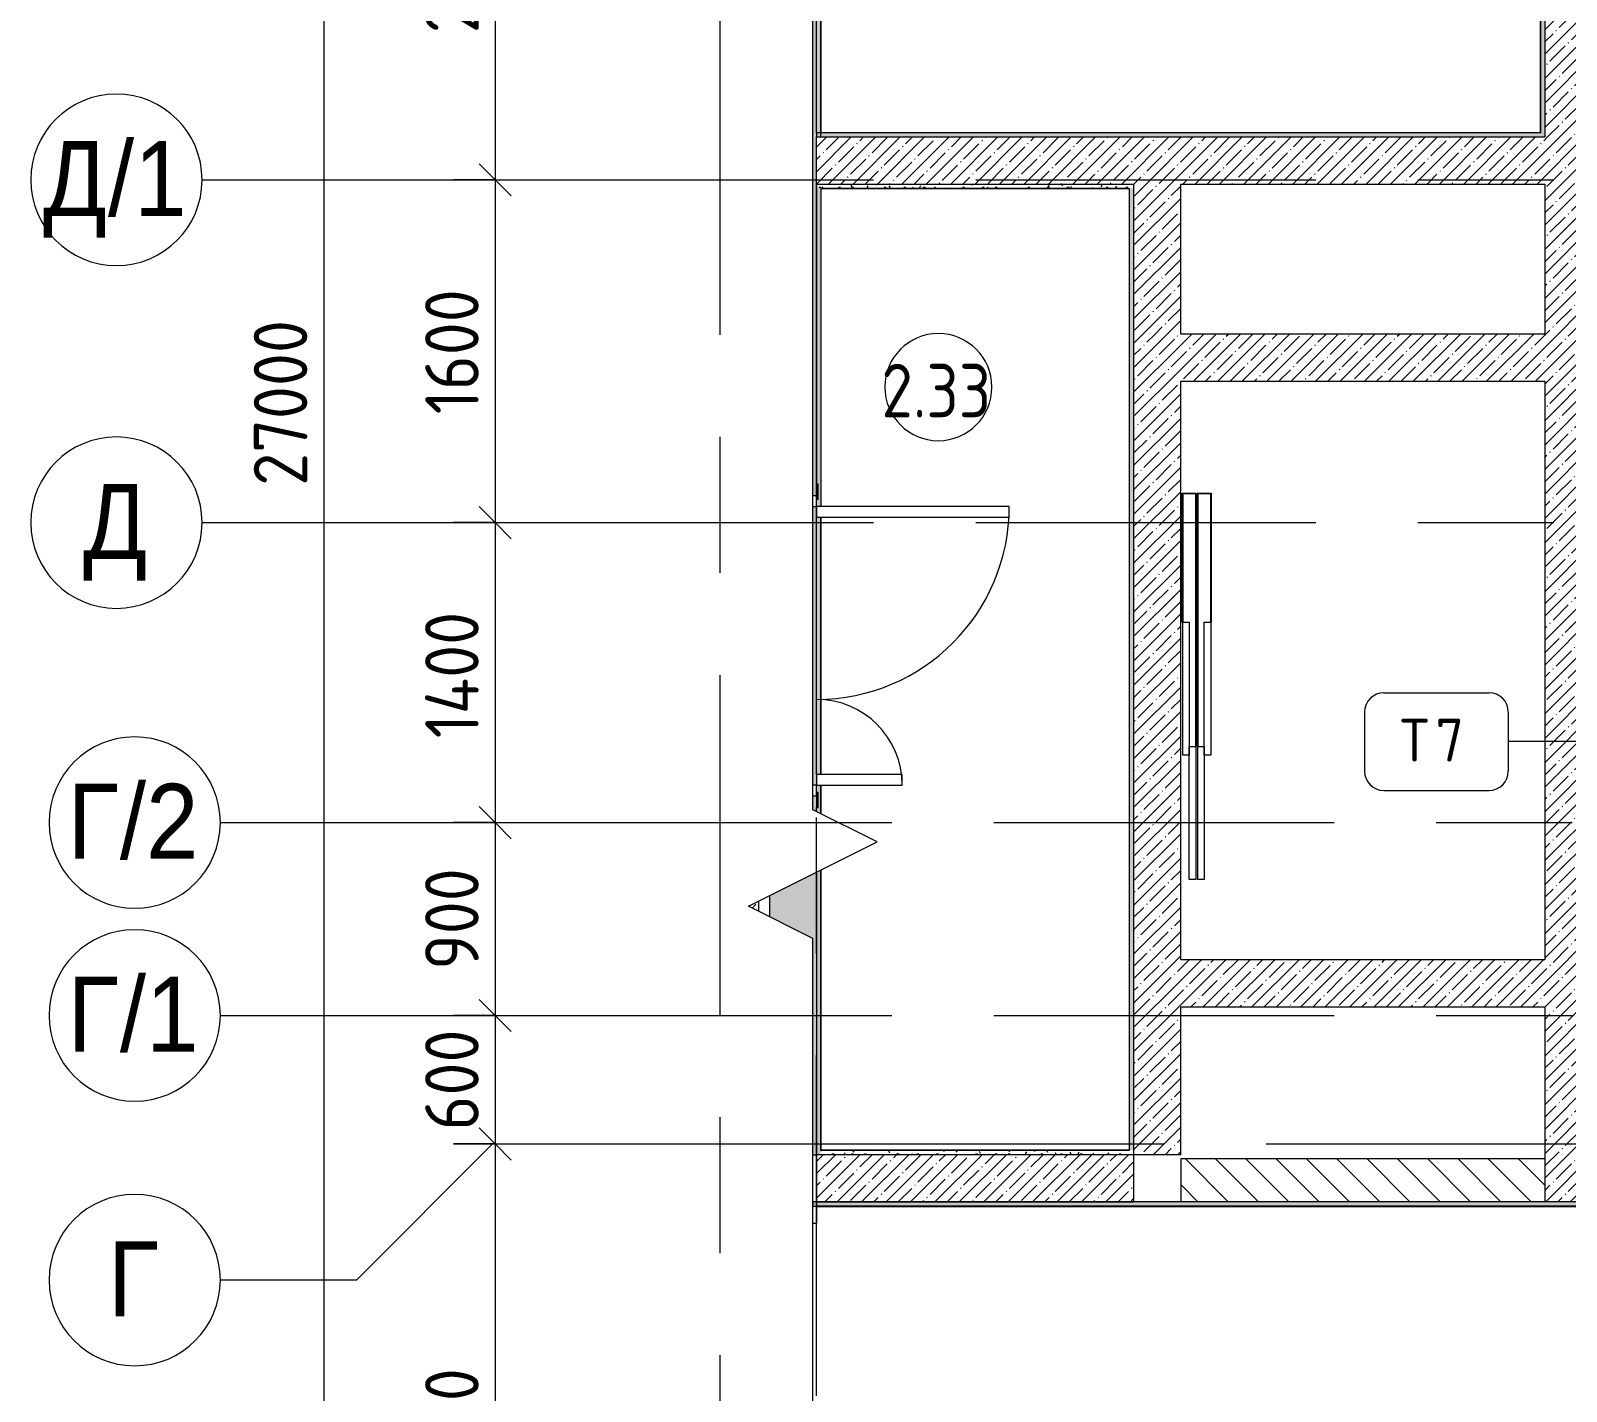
# Model space of a CAD drawing. Header units: millimetres. Extents: x 35092 to 251863, y -8553 to 29549.
# Drawn here: x 35092 to 42260, y 9346 to 15696 of the extents above; entities that cross this region are included whole.
import ezdxf

# ---------------------------------------------------------------- set-up
doc = ezdxf.new("R2010")
doc.units = ezdxf.units.MM
doc.linetypes.add('Осевая', pattern=[3175, 635, -476.25, 1587.5, -476.25])
for name, color, linetype, lineweight in [('A-ANNO-DIMS', 7, 'Continuous', 9), ('A-ANNO-DIMS-100', 7, 'Continuous', 9), ('A-AREA-IDEN', 7, 'Continuous', 9), ('A-DETL-GENF', 7, 'Continuous', 9), ('A-WALL', 7, 'Continuous', 9), ('I-FURN-IDEN', 7, 'Continuous', 9), ('I-WALL', 7, 'Continuous', 9), ('S-COLS', 7, 'Continuous', 9), ('Оси', 7, 'Continuous', 9), ('Оси-1', 7, 'Continuous', 20), ('Оси-2', 7, 'Осевая', 9)]:
    doc.layers.add(name, color=color, linetype=linetype, lineweight=lineweight)
for name, color, linetype, lineweight, true_color in [('A-DOOR-1', 7, 'Continuous', 9, 0xc0c0c0), ('A-DOOR-FRAM-1', 7, 'Continuous', 9, 0xc0c0c0), ('A-WALL-1', 9, 'Continuous', 9, 0x808080), ('A-WALL-FNSH-1', 9, 'Continuous', 9, 0x808080)]:
    doc.layers.add(name, color=color, linetype=linetype, lineweight=lineweight, true_color=true_color)
doc.styles.add('Arial', font='arial.ttf', dxfattribs={"width": 0.9, "height": 350})
doc.styles.add('GOST Common', font='GOST_Common.ttf', dxfattribs={"height": 200})
doc.styles.add('GOST Common_1', font='GOST_Common.ttf', dxfattribs={"width": 0.9, "height": 250})
doc.styles.add('ISOCPEUR', font='isocpeur.ttf', dxfattribs={"width": 0.9, "height": 250})
doc.dimstyles.new('ISO-2_5_0_9К_БОЛЬШОЙ', dxfattribs={"dimscale": 304.8, "dimtxt": 248.995294, "dimasz": 0.492126, "dimexe": 0.393701, "dimexo": 0.984252, "dimgap": 0, "dimtad": 1, "dimdec": 0, "dimrnd": 10, "dimzin": 0, "dimdsep": 46, "dimtxsty": 'ISOCPEUR', "dimblk1": 'OBLIQUE', "dimblk2": 'OBLIQUE', "dimsah": 1, "dimcen": 0.09, "dimdle": 0.393701, "dimazin": 0, "dimtfac": 1, "dimtdec": 4, "dimtix": 1, "dimtmove": 0, "dimatfit": 3, "dimfxl": 1, "dimtvp": 1, "dimtolj": 1, "dimtzin": 0, "dimarcsym": 2})
doc.dimstyles.new('ISO-2_5_0_9К_БОЛЬШОЙ_1', dxfattribs={"dimscale": 304.8, "dimtxt": 248.995294, "dimasz": 0.492126, "dimexe": 0.393701, "dimexo": 0.984252, "dimgap": 0, "dimtad": 1, "dimdec": 0, "dimrnd": 10, "dimzin": 0, "dimdsep": 46, "dimtxsty": 'ISOCPEUR', "dimblk1": 'OBLIQUE', "dimblk2": 'OBLIQUE', "dimsah": 1, "dimcen": 0.09, "dimdle": 0.393701, "dimazin": 0, "dimtfac": 1, "dimtdec": 4, "dimtix": 1, "dimtmove": 2, "dimatfit": 3, "dimfxl": 1, "dimtvp": 1, "dimtolj": 1, "dimtzin": 0, "dimarcsym": 2})
pattern_1 = [(45, (0, 0), (-57.02463, 57.02463), []), (45, (57.025, 0), (-57.02463, 57.02463), [100.806, -20.161, 3.353, -16.808])]
pattern_2 = [(0, (0, 0), (121.92, 30.48), [10.058, -81.382, 10.058, -81.382, -487.68]), (0, (0, 0), (121.92, 30.48), [-182.88, 10.058, -172.822, 10.058, -81.382, -213.36]), (0, (0, 0), (121.92, 30.48), [-457.2, 10.058, -50.902, 10.058, -142.342]), (120, (45.72, 15.24), (-87.356454, 90.345817), [10.058, -81.382, 10.058, -81.382, -487.68]), (120, (45.72, 15.24), (-87.356454, 90.345817), [-182.88, 10.058, -172.822, 10.058, -81.382, -213.36]), (120, (45.72, 15.24), (-87.356454, 90.345817), [-457.2, 10.058, -50.902, 10.058, -142.342]), (240, (60.96, 76.2), (-34.563546, -120.825817), [10.058, -81.382, 10.058, -81.382, -487.68]), (240, (60.96, 76.2), (-34.563546, -120.825817), [-182.88, 10.058, -172.822, 10.058, -81.382, -213.36]), (240, (60.96, 76.2), (-34.563546, -120.825817), [-457.2, 10.058, -50.902, 10.058, -142.342])]

# ---------------------------------------------------------------- blocks, each defined once
blk = doc.blocks.new('110_Дверь_СКБ_2Ст - Д-2 1450x2100h_Лестничная клетка EIS60-31576737-План расстановки мебели и оборудования 2 этажа в осях 12-23')
at = {"layer": 'A-DOOR-1'}
for p, q in [((-637.5, 1010), (-637.5, 110)), ((-587.5, 1010), (-637.5, 1010)), ((-587.5, 110), (-587.5, 1010)), ((662.5, 510), (612.5, 510)), ((612.5, 510), (612.5, 110)), ((662.5, 110), (662.5, 510)), ((-637.5, 110), (-587.5, 110)), ((612.5, 110), (662.5, 110))]:
    blk.add_line(p, q, dxfattribs=at)
for centre, radius, start, end in [((-637.5, 110), 900, 0, 90), ((662.5, 110), 400, 90, 180)]:
    blk.add_arc(centre, radius, start, end, dxfattribs=at)
at = {"layer": 'A-DOOR-FRAM-1'}
for p, q in [((-672.5, 118), (-742.5, 118)), ((-742.5, 118), (-742.5, 110)), ((-742.5, 110), (-672.5, 110)), ((-637.5, 110), (-687.5, 110)), ((-687.5, 110), (-687.5, 92.7)), ((-672.5, 110), (-672.5, 118)), ((-637.5, 92.7), (-637.5, 110)), ((662.5, 110), (662.5, 92.7)), ((712.5, 110), (662.5, 110)), ((767.5, 118), (697.5, 118)), ((697.5, 118), (697.5, 110)), ((697.5, 110), (767.5, 110)), ((712.5, 92.7), (712.5, 110)), ((767.5, 110), (767.5, 118))]:
    blk.add_line(p, q, dxfattribs=at)
blk = doc.blocks.new('DOR_Дверь лифта - 1350х2050h-19118285-План расстановки мебели и оборудования 2 этажа в осях 12-23')
at = {"layer": 'A-DOOR-1'}
for p, q in [((-20, -150), (-20, -120)), ((-20, -120), (600, -120)), ((600, -120), (600, -150)), ((-600, -180), (-600, -150)), ((-600, -150), (20, -150)), ((20, -180), (-600, -180)), ((-600, -220), (-600, -190)), ((-600, -190), (20, -190)), ((600, -150), (-20, -150)), ((20, -150), (20, -180)), ((20, -190), (20, -220)), ((20, -220), (-600, -220)), ((-20, -250), (-20, -220)), ((-20, -220), (600, -220)), ((600, -250), (-20, -250)), ((600, -220), (600, -250))]:
    blk.add_line(p, q, dxfattribs=at)
at = {"layer": 'A-DOOR-FRAM-1'}
for p, q in [((600, -120), (600, -117)), ((600, -117), (1203, -117)), ((1200, -120), (600, -120)), ((1200, -180), (1200, -120)), ((1203, -117), (1203, -183)), ((20, -180), (1200, -180)), ((20, -183), (20, -180)), ((1203, -183), (20, -183)), ((20, -187), (1203, -187)), ((20, -190), (20, -187)), ((1200, -190), (20, -190)), ((1200, -250), (1200, -190)), ((1203, -187), (1203, -253)), ((600, -250), (1200, -250)), ((600, -253), (600, -250)), ((1203, -253), (600, -253))]:
    blk.add_line(p, q, dxfattribs=at)
blk = doc.blocks.new('DET_L_Линия разрыва - М100-30654842-План расстановки мебели и оборудования 2 этажа в осях 12-23')
at = {"layer": 'A-DETL-GENF'}
for p, q in [((11889.9, 300), (11739.9, 0)), ((12189.9, -300), (11889.9, 300)), ((11739.9, 0), (0, 0)), ((12339.9, 0), (12189.9, -300)), ((24079.7, 0), (12339.9, 0))]:
    blk.add_line(p, q, dxfattribs=at)
blk = doc.blocks.new('Ось сетки - D8-29747960-План расстановки мебели и оборудования 2 этажа в осях 12-23')
at = {"layer": 'Оси-1'}
for start, end in [(360, 180), (180, 360)]:
    blk.add_arc((0, 0), 4, start, end, dxfattribs=at)
blk = doc.blocks.new('DIMBLOCK5-План расстановки мебели и оборудования 2 этажа в осях 12-23')
at = {"layer": 'A-ANNO-DIMS-100', "lineweight": 20}
for p, q in [((37259.7, 17000), (37184.7, 17075)), ((37259.7, 17000), (37334.7, 16925)), ((37259.7, 15000), (37184.7, 15075)), ((37259.7, 15000), (37334.7, 14925))]:
    blk.add_line(p, q, dxfattribs=at)
at = {"layer": 'A-ANNO-DIMS-100'}
for p, q in [((37065.7, 17000), (37379.7, 17000)), ((37259.7, 17000), (37065.7, 17000)), ((37259.7, 17000), (37259.7, 15000)), ((37065.7, 15000), (37379.7, 15000)), ((37259.7, 15000), (37065.7, 15000))]:
    blk.add_line(p, q, dxfattribs=at)
at = {"layer": 'A-ANNO-DIMS-100', "color": 0, "insert": (36933, 15684), "char_height": 250, "width": 758.478, "attachment_point": 1, "rotation": 90, "line_spacing_factor": 1.149209, "style": 'ISOCPEUR'}
blk.add_mtext('2000', dxfattribs=at)
blk = doc.blocks.new('_Oblique')
at = {"color": 0, "linetype": 'ByBlock', "lineweight": -2}
blk.add_line((-0.5, -0.5), (0.5, 0.5), dxfattribs=at)
blk = doc.blocks.new('DIMBLOCK6-План расстановки мебели и оборудования 2 этажа в осях 12-23')
at = {"layer": 'A-ANNO-DIMS-100', "lineweight": 20}
for p, q in [((37259.7, 15000), (37184.7, 15075)), ((37259.7, 15000), (37334.7, 14925)), ((37259.7, 13400), (37184.7, 13475)), ((37259.7, 13400), (37334.7, 13325))]:
    blk.add_line(p, q, dxfattribs=at)
at = {"layer": 'A-ANNO-DIMS-100'}
for p, q in [((37065.7, 15000), (37379.7, 15000)), ((37259.7, 15000), (37065.7, 15000)), ((37259.7, 15000), (37259.7, 13400)), ((37065.7, 13400), (37379.7, 13400)), ((37259.7, 13400), (37065.7, 13400))]:
    blk.add_line(p, q, dxfattribs=at)
at = {"layer": 'A-ANNO-DIMS-100', "color": 0, "insert": (36933, 13905.5), "char_height": 250, "width": 706.764, "attachment_point": 1, "rotation": 90, "line_spacing_factor": 1.149209, "style": 'ISOCPEUR'}
blk.add_mtext('1600', dxfattribs=at)
blk = doc.blocks.new('DIMBLOCK7-План расстановки мебели и оборудования 2 этажа в осях 12-23')
at = {"layer": 'A-ANNO-DIMS-100', "lineweight": 20}
for p, q in [((37259.7, 13400), (37184.7, 13475)), ((37259.7, 13400), (37334.7, 13325)), ((37259.7, 12000), (37184.7, 12075)), ((37259.7, 12000), (37334.7, 11925))]:
    blk.add_line(p, q, dxfattribs=at)
at = {"layer": 'A-ANNO-DIMS-100'}
for p, q in [((37065.7, 13400), (37379.7, 13400)), ((37259.7, 13400), (37065.7, 13400)), ((37259.7, 13400), (37259.7, 12000)), ((37065.7, 12000), (37379.7, 12000)), ((37259.7, 12000), (37065.7, 12000))]:
    blk.add_line(p, q, dxfattribs=at)
at = {"layer": 'A-ANNO-DIMS-100', "color": 0, "insert": (36933, 12393.5), "char_height": 250, "width": 735.494, "attachment_point": 1, "rotation": 90, "line_spacing_factor": 1.149209, "style": 'ISOCPEUR'}
blk.add_mtext('1400', dxfattribs=at)
blk = doc.blocks.new('DIMBLOCK8-План расстановки мебели и оборудования 2 этажа в осях 12-23')
at = {"layer": 'A-ANNO-DIMS-100', "lineweight": 20}
for p, q in [((37259.7, 12000), (37184.7, 12075)), ((37259.7, 12000), (37334.7, 11925)), ((37259.7, 11100), (37184.7, 11175)), ((37259.7, 11100), (37334.7, 11025))]:
    blk.add_line(p, q, dxfattribs=at)
at = {"layer": 'A-ANNO-DIMS-100'}
for p, q in [((37065.7, 12000), (37379.7, 12000)), ((37259.7, 12000), (37065.7, 12000)), ((37259.7, 12000), (37259.7, 11100)), ((37065.7, 11100), (37379.7, 11100)), ((37259.7, 11100), (37065.7, 11100))]:
    blk.add_line(p, q, dxfattribs=at)
at = {"layer": 'A-ANNO-DIMS-100', "color": 0, "insert": (36933, 11313), "char_height": 250, "width": 568.858, "attachment_point": 1, "rotation": 90, "line_spacing_factor": 1.149209, "style": 'ISOCPEUR'}
blk.add_mtext('900', dxfattribs=at)
blk = doc.blocks.new('DIMBLOCK9-План расстановки мебели и оборудования 2 этажа в осях 12-23')
at = {"layer": 'A-ANNO-DIMS-100', "lineweight": 20}
for p, q in [((37259.7, 11100), (37184.7, 11175)), ((37259.7, 11100), (37334.7, 11025)), ((37259.7, 10500), (37184.7, 10575)), ((37259.7, 10500), (37334.7, 10425))]:
    blk.add_line(p, q, dxfattribs=at)
at = {"layer": 'A-ANNO-DIMS-100'}
for p, q in [((37065.7, 11100), (37379.7, 11100)), ((37259.7, 11100), (37065.7, 11100)), ((37259.7, 11100), (37259.7, 10500)), ((37065.7, 10500), (37379.7, 10500)), ((37259.7, 10500), (37065.7, 10500))]:
    blk.add_line(p, q, dxfattribs=at)
at = {"layer": 'A-ANNO-DIMS-100', "color": 0, "insert": (36933, 10563), "char_height": 250, "width": 568.858, "attachment_point": 1, "rotation": 90, "line_spacing_factor": 1.149209, "style": 'ISOCPEUR'}
blk.add_mtext('600', dxfattribs=at)
blk = doc.blocks.new('DIMBLOCK10-План расстановки мебели и оборудования 2 этажа в осях 12-23')
at = {"layer": 'A-ANNO-DIMS-100', "lineweight": 20}
for p, q in [((37259.7, 10500), (37184.7, 10575)), ((37259.7, 10500), (37334.7, 10425)), ((37259.7, 7800), (37184.7, 7875)), ((37259.7, 7800), (37334.7, 7725))]:
    blk.add_line(p, q, dxfattribs=at)
at = {"layer": 'A-ANNO-DIMS-100'}
for p, q in [((37065.7, 10500), (37379.7, 10500)), ((37259.7, 10500), (37065.7, 10500)), ((37259.7, 10500), (37259.7, 7800)), ((37065.7, 7800), (37379.7, 7800)), ((37259.7, 7800), (37065.7, 7800))]:
    blk.add_line(p, q, dxfattribs=at)
at = {"layer": 'A-ANNO-DIMS-100', "color": 0, "insert": (36933, 8834), "char_height": 250, "width": 758.478, "attachment_point": 1, "rotation": 90, "line_spacing_factor": 1.149209, "style": 'ISOCPEUR'}
blk.add_mtext('2700', dxfattribs=at)
blk = doc.blocks.new('DIMBLOCK13-План расстановки мебели и оборудования 2 этажа в осях 12-23')
at = {"layer": 'A-ANNO-DIMS-100'}
for p, q in [((36459.7, 27120), (36459.7, -120)), ((36265.7, 27000), (36579.7, 27000)), ((36459.7, 27000), (36265.7, 27000)), ((36265.7, 0), (36579.7, 0)), ((36459.7, 0), (36265.7, 0))]:
    blk.add_line(p, q, dxfattribs=at)
at = {"layer": 'A-ANNO-DIMS-100', "lineweight": 20}
for p, q in [((36459.7, 27000), (36384.7, 27075)), ((36459.7, 27000), (36534.7, 26925)), ((36459.7, 0), (36384.7, 75)), ((36459.7, 0), (36534.7, -75))]:
    blk.add_line(p, q, dxfattribs=at)
at = {"layer": 'A-ANNO-DIMS-100', "color": 0, "insert": (36133, 13572), "char_height": 250, "width": 948.097, "attachment_point": 1, "rotation": 90, "line_spacing_factor": 1.149209, "style": 'ISOCPEUR'}
blk.add_mtext('27000', dxfattribs=at)
blk = doc.blocks.new('Марка_Помещения - Номер-25198446-План расстановки мебели и оборудования 2 этажа в осях 12-23')
at = {"layer": 'A-AREA-IDEN'}
for start, end in [(360, 180), (180, 360)]:
    blk.add_arc((0, 0), 2.5, start, end, dxfattribs=at)
blk = doc.blocks.new('Марка_Мебель - В прямоуг_Balcon_Марка-25523697-План расстановки мебели и оборудования 2 этажа в осях 12-23')
at = {"layer": 'I-FURN-IDEN'}
for p, q in [((-2.455, 2.278), (2.455, 2.278)), ((-3.355, 1.378), (-3.355, -1.384)), ((3.355, 1.378), (3.355, -1.378)), ((-2.461, -2.278), (2.455, -2.278))]:
    blk.add_line(p, q, dxfattribs=at)
for centre, radius, start, end in [((-2.455, 1.378), 0.9, 90, 180), ((2.455, 1.378), 0.9, 0, 90), ((-2.461, -1.384), 0.893, 180, 270), ((2.455, -1.378), 0.9, 270, 0)]:
    blk.add_arc(centre, radius, start, end, dxfattribs=at)

msp = doc.modelspace()

# ---------------------------------------------------------------- hatches: boundary and pattern name
at = {"layer": 'I-WALL'}
h = msp.add_hatch(dxfattribs=at)
h.set_pattern_fill('FP_17', color=256, style=0, pattern_type=2)
h.set_pattern_definition(pattern_1)
h.paths.add_polyline_path([(38742.7, 10450), (38760, 10450), (38760, 11768.5), (38540, 11658.5), (38540, 11561.2), (38742.7, 11459.9), (38742.7, 10468.1)])
h.paths.add_polyline_path([(38760, 12051.2), (38760, 12125), (38742.7, 12125), (38742.7, 12059.9)])
h.paths.add_polyline_path([(38760, 12175), (38760, 13475), (38742.7, 13475), (38742.7, 12175)])
h.paths.add_polyline_path([(38760, 13525), (38760, 21575), (38742.7, 21575), (38742.7, 13525)])
h.paths.add_polyline_path([(38742.7, 21625), (38760, 21625), (38760, 22925), (38742.7, 22925), (38742.7, 21635)])
h.paths.add_polyline_path([(38760, 22975), (38760, 23420.3), (38742.7, 23420.3), (38742.7, 22975)])
h = msp.add_hatch(dxfattribs=at)
h.set_pattern_fill('FP_58', color=256, style=0, pattern_type=2)
h.set_pattern_definition(pattern_2)
h.paths.add_polyline_path([(38780, 15200), (38780, 21625), (38760, 21625), (38760, 21590), (38768, 21590), (38768, 21520), (38760, 21520), (38760, 15200)])
h.paths.add_polyline_path([(38780, 21675), (38780, 22875), (38760, 22875), (38760, 21675), (38775.8, 21675)])
h.paths.add_polyline_path([(38760, 22925), (38780, 22925), (38780, 23380), (38760, 23380), (38760, 23030), (38768, 23030), (38768, 22960), (38760, 22960)])
h = msp.add_hatch(dxfattribs=at)
h.set_pattern_fill('FP_58', color=256, style=0, pattern_type=2)
h.set_pattern_definition(pattern_2)
h.paths.add_polyline_path([(42140, 15220), (42160, 15220), (42160, 23380), (42140, 23379), (42140, 15389.4)])
h = msp.add_hatch(dxfattribs=at)
h.set_pattern_fill('FP_17', color=256, style=0, pattern_type=2)
h.set_pattern_definition(pattern_1)
h.paths.add_polyline_path([(42160, 15200), (42380, 15200), (42380, 16700), (42160, 16700), (42160, 15389.4)])
h = msp.add_hatch(dxfattribs=at)
h.set_pattern_fill('FP_58', color=256, style=0, pattern_type=2)
h.set_pattern_definition(pattern_2)
h.paths.add_polyline_path([(41191.8, 15200), (42160, 15200), (42160, 15220), (38760, 15220), (38760, 15200), (39733.4, 15200)])
h = msp.add_hatch(dxfattribs=at)
h.set_pattern_fill('FP_17', color=256, style=0, pattern_type=2)
h.set_pattern_definition(pattern_1)
h.paths.add_polyline_path([(42380, 14980), (42380, 15200), (38760, 15200), (38760, 14980), (42160, 14980)])
h = msp.add_hatch(dxfattribs=at)
h.set_pattern_fill('FP_58', color=256, style=0, pattern_type=2)
h.set_pattern_definition(pattern_2)
h.paths.add_polyline_path([(40240, 14960), (40240, 14980), (38760, 14980), (38760, 14960), (40220, 14960)])
h = msp.add_hatch(dxfattribs=at)
h.set_pattern_fill('FP_58', color=256, style=0, pattern_type=2)
h.set_pattern_definition(pattern_2)
h.paths.add_polyline_path([(38760, 10450), (38780, 10450), (38780, 11778.5), (38760, 11768.5), (38760, 10756.9)])
h.paths.add_polyline_path([(38780, 12041.2), (38780, 12175), (38760, 12175), (38760, 12140), (38768, 12140), (38768, 12070), (38760, 12070), (38760, 12051.2), (38773, 12044.7)])
h.paths.add_polyline_path([(38760, 12225), (38780, 12225), (38780, 13425), (38760, 13425), (38760, 13073.2)])
h.paths.add_polyline_path([(38760, 13475), (38780, 13475), (38780, 14960), (38760, 14960), (38760, 13580), (38768, 13580), (38768, 13510), (38760, 13510)])
h = msp.add_hatch(dxfattribs=at)
h.set_pattern_fill('FP_58', color=256, style=0, pattern_type=2)
h.set_pattern_definition(pattern_2)
h.paths.add_polyline_path([(40220, 10470), (40240, 10470), (40240, 14960), (40220, 14960), (40220, 10756.9)])
h = msp.add_hatch(dxfattribs=at)
h.set_pattern_fill('FP_17', color=256, style=0, pattern_type=2)
h.set_pattern_definition(pattern_1)
h.paths.add_polyline_path([(40460, 14280), (40460, 14980), (40240, 14980), (40240, 14280)])
h = msp.add_hatch(dxfattribs=at)
h.set_pattern_fill('FP_17', color=256, style=0, pattern_type=2)
h.set_pattern_definition(pattern_1)
h.paths.add_polyline_path([(42160, 10230), (42380, 10230), (42380, 11700), (42160, 11700), (42160, 10430)])
h.paths.add_polyline_path([(42380, 12300), (42380, 14980), (42160, 14980), (42160, 12300)])
h = msp.add_hatch(dxfattribs=at)
h.set_pattern_fill('FP_17', color=256, style=0, pattern_type=2)
h.set_pattern_definition(pattern_1)
h.paths.add_polyline_path([(40240, 10450), (40460, 10450), (40460, 14280), (40240, 14280), (40240, 10470)])
h = msp.add_hatch(dxfattribs=at)
h.set_pattern_fill('FP_17', color=256, style=0, pattern_type=2)
h.set_pattern_definition(pattern_1)
h.paths.add_polyline_path([(42160, 14060), (42160, 14280), (40460, 14280), (40460, 14060), (41191.8, 14060)])
h = msp.add_hatch(dxfattribs=at)
h.set_pattern_fill('FP_17', color=256, style=0, pattern_type=2)
h.set_pattern_definition(pattern_1)
h.paths.add_polyline_path([(38490, 11586.2), (38490, 11633.5), (38442.7, 11609.9), (38482.7, 11589.8)])
h = msp.add_hatch(dxfattribs=at)
h.set_pattern_fill('FP_17', color=256, style=0, pattern_type=2)
h.set_pattern_definition(pattern_1)
h.paths.add_polyline_path([(42160, 11140), (42160, 11360), (40460, 11360), (40460, 11140), (41191.8, 11140)])
h = msp.add_hatch(dxfattribs=at)
h.set_pattern_fill('FP_58', color=256, style=0, pattern_type=2)
h.set_pattern_definition(pattern_2)
h.paths.add_polyline_path([(40240, 10450), (40240, 10470), (38780, 10470), (38780, 10450), (39733.4, 10450)])
h = msp.add_hatch(dxfattribs=at)
h.set_pattern_fill('FP_17', color=256, style=0, pattern_type=2)
h.set_pattern_definition(pattern_1)
h.paths.add_polyline_path([(40240, 10230), (40240, 10450), (38760, 10450), (38760, 10230), (39733.4, 10230)])
h = msp.add_hatch(dxfattribs=at)
h.set_pattern_fill('FP_19', color=256, style=0, pattern_type=2)
h.set_pattern_definition([(135, (0, 0), (-70.71068, -70.71068), [])])
h.paths.add_polyline_path([(42160, 10230), (42160, 10430), (40460, 10430), (40460, 10230), (41191.8, 10230)])
h = msp.add_hatch(dxfattribs=at)
h.set_pattern_fill('FP_58', color=256, style=0, pattern_type=2)
h.set_pattern_definition(pattern_2)
h.paths.add_polyline_path([(42380, 10210), (42380, 10230), (38742.7, 10230), (38742.7, 10210), (41191.8, 10210)])
h = msp.add_hatch(dxfattribs=at)
h.set_pattern_fill('FP_58', color=256, style=0, pattern_type=2)
h.set_pattern_definition(pattern_2)
h.paths.add_polyline_path([(38760, 7900), (38760, 8000), (38742.7, 8000), (38742.7, 7900)])
h.paths.add_polyline_path([(38760, 10130), (38760, 10230), (38742.7, 10230), (38742.7, 10130)])
at = {"layer": 'S-COLS'}
h = msp.add_hatch(dxfattribs=at)
h.set_pattern_fill('FP_17', color=256, style=0, pattern_type=2)
h.set_pattern_definition(pattern_1)
h.paths.add_polyline_path([(42160, 11700), (42760, 11700), (42760, 12300), (42160, 12300)])

# ---------------------------------------------------------------- linework, layer by layer
at = {"layer": 'A-WALL'}
for p, q in [((42140, 15220), (42140, 23380)), ((38760, 15220), (38760, 21520)), ((38760, 14980), (40240, 14980)), ((38760, 14980), (38760, 13580)), ((40220, 14960), (38780, 14960)), ((38780, 14960), (38780, 13475)), ((40240, 14980), (40240, 10230)), ((38760, 12225), (38760, 13425)), ((38780, 12225), (38780, 13425)), ((38780, 12041.2), (38780, 12175)), ((38760, 12051.2), (38760, 12070)), ((38760, 11768.5), (38760, 10230)), ((38780, 10470), (38780, 11778.5)), ((40220, 10470), (38781, 10470)), ((40460, 10450), (38760, 10450)), ((38760, 10230), (38742.7, 10230)), ((38760, 10230), (38760, 10130))]:
    msp.add_line(p, q, dxfattribs=at)
at = {"layer": 'A-WALL-1'}
for p, q in [((38780, 15200), (38780, 21625)), ((42160, 16700), (42160, 15200)), ((42140, 15220), (38760, 15220)), ((38780, 15200), (42160, 15200)), ((40220, 14960), (40220, 10470)), ((40460, 14980), (42160, 14980)), ((40460, 14280), (40460, 14980)), ((42160, 14980), (42160, 14280)), ((42160, 14280), (40460, 14280)), ((40460, 11360), (40460, 14060)), ((40460, 14060), (42160, 14060)), ((42160, 14060), (42160, 12300)), ((42160, 11700), (42160, 11360)), ((38490, 11586.2), (38490, 11633.5)), ((38540, 11658.5), (38540, 11561.2)), ((42160, 11360), (40460, 11360)), ((40460, 10450), (40460, 11140)), ((40460, 11140), (42160, 11140)), ((42160, 11140), (42160, 10230)), ((38742.7, 10450), (38760, 10450)), ((42160, 10430), (40460, 10430)), ((40460, 10430), (40460, 10230)), ((38742.7, 10210), (38760, 10210)), ((38760, 10230), (40240, 10230)), ((42380, 10230), (38760, 10230)), ((38742.7, 10130), (38760, 10130))]:
    msp.add_line(p, q, dxfattribs=at)
at = {"layer": 'A-WALL-FNSH-1'}
for p, q in [((42139, 23379), (42139, 15220)), ((38781, 15220.5), (38781, 21625)), ((38780, 15220.5), (38781, 15220.5)), ((38781, 14959), (40219, 14959)), ((38781, 13475), (38781, 14959)), ((40219, 14959), (40219, 10471)), ((38781, 12225), (38781, 13425)), ((38781, 12040.7), (38781, 12175)), ((38781, 10470), (38781, 11779)), ((40219, 10471), (38780, 10471)), ((38780, 10470), (38781, 10470)), ((42400, 10210), (38760, 10210)), ((38761, 10209), (42401, 10209)), ((38761, 10130), (38761, 10209)), ((38760, 10130), (38761, 10130))]:
    msp.add_line(p, q, dxfattribs=at)
at = {"layer": 'I-FURN-IDEN'}
msp.add_line((42603.9, 12378), (41989.4, 12378), dxfattribs=at)
at = {"layer": 'I-WALL'}
for p, q in [((38760, 15220), (38760, 15200)), ((38760, 15200), (38780, 15200)), ((38760, 10230), (38742.7, 10230))]:
    msp.add_line(p, q, dxfattribs=at)
at = {"layer": 'S-COLS'}
msp.add_line((42160, 12300), (42160, 11700), dxfattribs=at)
at = {"layer": 'Оси'}
for p, q in [((38760, 12700), (38760, 15200)), ((35891.7, 15000), (38391.7, 15000)), ((35891.7, 13400), (38391.7, 13400)), ((35977.2, 12000), (38477.2, 12000)), ((35977.2, 11100), (38477.2, 11100)), ((37247.2, 10500), (36612.2, 9865)), ((37247.2, 10500), (39747.2, 10500)), ((36612.2, 9865), (35977.2, 9865))]:
    msp.add_line(p, q, dxfattribs=at)
at = {"layer": 'Оси-2'}
for p, q in [((38310, 465.1), (38310, 21277.7)), ((38391.7, 15000), (81600, 15000)), ((38391.7, 13400), (81600, 13400)), ((38760, 1863.7), (38760, 12700)), ((38477.2, 12000), (42760, 12000)), ((38477.2, 11100), (82200, 11100)), ((39747.2, 10500), (82200, 10500))]:
    msp.add_line(p, q, dxfattribs=at)

# ---------------------------------------------------------------- block references
at = {"layer": 'A-AREA-IDEN', "xscale": 99.99999999999993, "yscale": 99.99999999999993, "zscale": 99.99999999999993}
msp.add_blockref('Марка_Помещения - Номер-25198446-План расстановки мебели и оборудования 2 этажа в осях 12-23', (39328.8, 14032.5), dxfattribs=at)
at = {"layer": 'A-DETL-GENF', "rotation": 270.0000000000003}
msp.add_blockref('DET_L_Линия разрыва - М100-30654842-План расстановки мебели и оборудования 2 этажа в осях 12-23', (38742.7, 23799.7), dxfattribs=at)
at = {"layer": 'A-DOOR-1'}
for name, p, rotation in [('110_Дверь_СКБ_2Ст - Д-2 1450x2100h_Лестничная клетка EIS60-31576737-План расстановки мебели и оборудования 2 этажа в осях 12-23', (38650, 12837.5), 269.9999999999999), ('DOR_Дверь лифта - 1350х2050h-19118285-План расстановки мебели и оборудования 2 этажа в осях 12-23', (40350, 12335), 90)]:
    msp.add_blockref(name, p, dxfattribs=dict(at, rotation=rotation))
at = {"layer": 'I-FURN-IDEN', "xscale": 99.99999999999993, "yscale": 99.99999999999993, "zscale": 99.99999999999993}
msp.add_blockref('Марка_Мебель - В прямоуг_Balcon_Марка-25523697-План расстановки мебели и оборудования 2 этажа в осях 12-23', (41653.9, 12378), dxfattribs=at)
at = {"layer": 'Оси-1', "xscale": 99.99999999999993, "yscale": 99.99999999999993, "zscale": 99.99999999999993, "rotation": 269.9999999999994}
for p in [(35491.7, 15000), (35491.7, 13400), (35577.2, 12000), (35577.2, 11100), (35577.2, 9865)]:
    msp.add_blockref('Ось сетки - D8-29747960-План расстановки мебели и оборудования 2 этажа в осях 12-23', p, dxfattribs=at)

# ---------------------------------------------------------------- texts
at = {"layer": 'A-AREA-IDEN', "insert": (39063.1, 14141.1), "char_height": 250, "width": 663.797, "attachment_point": 1, "style": 'GOST Common_1'}
msp.add_mtext('2.33', dxfattribs=at)
at = {"layer": 'I-FURN-IDEN', "char_height": 200, "attachment_point": 1, "style": 'GOST Common'}
for s, insert, width in [('\\fGOST Common|b0|i0|c204|p34|;Т', (41483.9, 12485), 200.422), ('\\fGOST Common|b0|i0|c204|p34|;7', (41649.2, 12485), 176.371)]:
    msp.add_mtext(s, dxfattribs=dict(at, insert=insert, width=width))
at = {"layer": 'Оси', "char_height": 350, "attachment_point": 1, "style": 'Arial'}
for s, insert, width in [('/1', (35452.2, 15181), 454.557), ('\\fArial|b0|i0|c204|p34|;\\W.9;Д', (35148.6, 15181), 367.975), ('\\fArial|b0|i0|c204|p34|;\\W.9;Д', (35336.3, 13581), 367.975), ('/2', (35507.9, 12181), 454.557), ('\\fArial|b0|i0|c204|p34|;\\W.9;Г', (35263.8, 12181), 295.823), ('\\fArial|b0|i0|c204|p34|;\\W.9;Г', (35263.8, 11281), 295.823), ('/1', (35507.9, 11281), 454.557), ('\\fArial|b0|i0|c204|p34|;\\W.9;Г', (35451.5, 10046), 295.823)]:
    msp.add_mtext(s, dxfattribs=dict(at, insert=insert, width=width))

# ---------------------------------------------------------------- dimensions: what is measured, and where the dimension line sits
at = {"layer": 'A-ANNO-DIMS'}
dim = msp.add_linear_dim(base=(36459.7, 0), p1=(36565.7, 27000), p2=(36565.7, 0), angle=90, dimstyle='ISO-2_5_0_9К_БОЛЬШОЙ_1', override={"dimpost": '<>', "dimfxl": 26999.999823}, dxfattribs=at)
dim.commit()
dim.dimension.update_dxf_attribs({"geometry": 'DIMBLOCK13-План расстановки мебели и оборудования 2 этажа в осях 12-23', "text_midpoint": (36299.7, 14046), "dimtype": 160, "text_rotation": 90})
for base, p1, p2, override, picture, middle in [((37259.7, 15000), (37365.7, 17000), (37365.7, 15000), {"dimpost": '<>', "dimfxl": 2000.000075}, 'DIMBLOCK5-План расстановки мебели и оборудования 2 этажа в осях 12-23', (37134.7, 16000)), ((37259.7, 13400), (37365.7, 15000), (37365.7, 13400), {"dimpost": '<>', "dimfxl": 1600}, 'DIMBLOCK6-План расстановки мебели и оборудования 2 этажа в осях 12-23', (37134.7, 14200)), ((37259.7, 12000), (37365.7, 13400), (37365.7, 12000), {"dimpost": '<>', "dimfxl": 1399.999995}, 'DIMBLOCK7-План расстановки мебели и оборудования 2 этажа в осях 12-23', (37134.7, 12700)), ((37259.7, 11100), (37365.7, 12000), (37365.7, 11100), {"dimpost": '<>', "dimfxl": 900}, 'DIMBLOCK8-План расстановки мебели и оборудования 2 этажа в осях 12-23', (37134.7, 11550)), ((37259.7, 10500), (37365.7, 11100), (37365.7, 10500), {"dimpost": '<>', "dimfxl": 600}, 'DIMBLOCK9-План расстановки мебели и оборудования 2 этажа в осях 12-23', (37134.7, 10800)), ((37259.7, 7800), (37365.7, 10500), (37365.7, 7800), {"dimpost": '<>', "dimfxl": 2700}, 'DIMBLOCK10-План расстановки мебели и оборудования 2 этажа в осях 12-23', (37134.7, 9150))]:
    dim = msp.add_linear_dim(base=base, p1=p1, p2=p2, angle=90, dimstyle='ISO-2_5_0_9К_БОЛЬШОЙ', override=override, dxfattribs=at)
    dim.commit()
    dim.dimension.update_dxf_attribs({"geometry": picture, "text_midpoint": middle})

doc.saveas('drawing.dxf')
